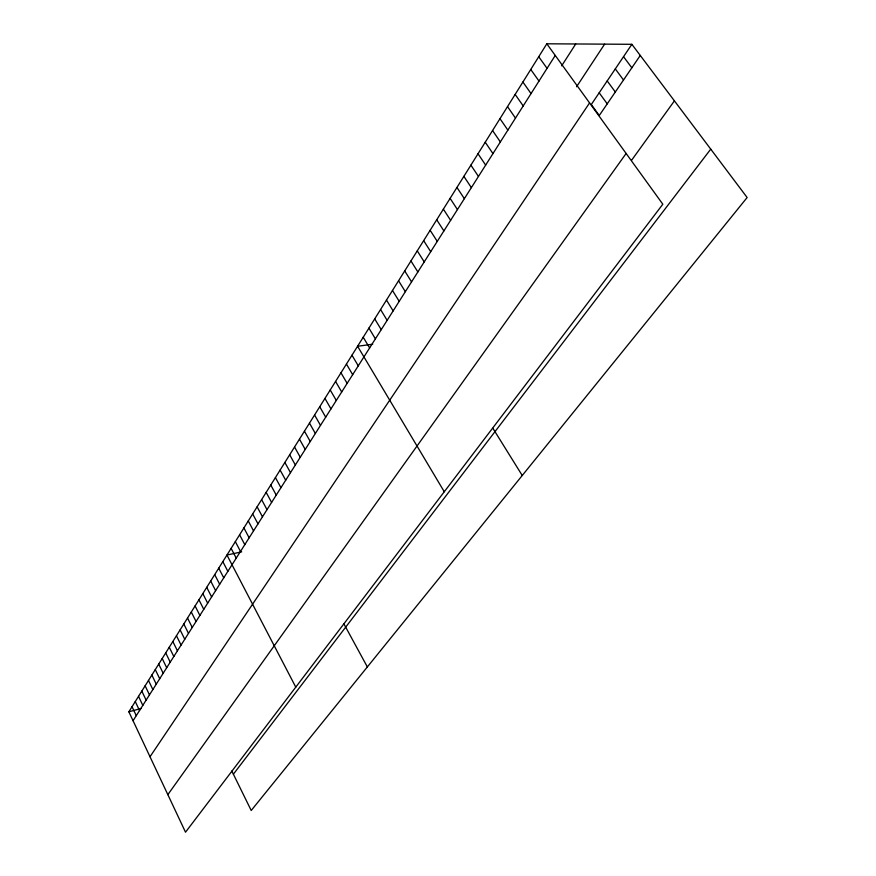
<?xml version="1.0" encoding="UTF-8"?>
<svg xmlns="http://www.w3.org/2000/svg" width="876" height="876" viewBox="0 0 876 876"><rect width="100%" height="100%" fill="white"/><g stroke="black" fill="none" stroke-linecap="round" stroke-linejoin="round"><path stroke-width="1.31" d="M546.821 43.8L662.825 204.218L185.515 832.2L128.86 711.816L546.821 43.8L631.87 44.304L747.14 197.527L251.215 810.486L231.822 771.022M133.053 720.74L555.242 55.451M561.669 65.853L575.718 43.975M576.561 86.757L604.615 44.15M150.004 756.765L589.57 102.919M631.87 44.304L591.3 104.518L599.25 115.522L640.268 55.462M167.842 794.652L626.121 153.475M631.607 160.242L674.421 100.86M233.377 774.198L710.743 149.139M128.86 711.816L141.069 708.487M241.656 551.847L226.95 555.034L295.781 687.123M372.683 344.235L357.583 346.25L444.274 491.754M623.526 56.688L631.837 67.813M615.302 68.897L623.515 79.99M607.188 80.931L615.313 91.991M599.184 92.812L607.232 103.839M538.729 56.732L547.062 68.35M530.746 69.478L538.992 81.063M522.895 82.037L531.042 93.59M515.143 94.422L523.213 105.941M507.511 106.62L515.482 118.107M499.977 118.654L507.872 130.108M492.553 130.524L500.36 141.934M485.238 142.23L492.958 153.607M478.011 153.76L485.654 165.104M470.894 165.148L478.46 176.448M463.875 176.372L471.354 187.639M456.944 187.442L464.357 198.677M450.111 198.37L457.447 209.572M443.365 209.145L450.625 220.314M436.708 219.788L443.891 230.914M430.138 230.279L437.255 241.371M423.655 240.637L430.707 251.697M417.261 250.864L424.236 261.891M410.943 260.96L417.863 271.943M404.712 270.925L411.556 281.875M492.903 428.32L522.249 475.493M398.558 280.758L405.336 291.675M392.481 290.471L399.204 301.344M386.48 300.063L393.138 310.903M380.556 309.524L387.148 320.331M374.709 318.875L381.235 329.65M368.927 328.117L375.399 338.848M363.222 337.238L369.628 347.936M351.977 355.207L358.273 365.84M346.436 364.066L352.678 374.654M340.972 372.804L347.148 383.36M335.563 381.443L341.695 391.966M330.219 389.984L336.296 400.463M324.941 398.416L330.964 408.873M319.729 406.749L325.697 417.173M314.572 414.994L320.496 425.375M309.48 423.13L315.349 433.478M304.443 431.178L310.257 441.493M299.461 439.139L305.231 449.421M294.544 447.001L300.26 457.25M289.682 454.775L295.354 464.992M284.864 462.462L290.493 472.635M280.112 470.073L285.696 480.212M275.414 477.584L280.944 487.691M270.761 485.019L276.247 495.082M343.797 623.679L367.351 666.943M266.162 492.367L271.604 502.408M261.617 499.638L267.016 509.635M257.117 506.821L262.471 516.796M252.66 513.938L257.982 523.87M248.269 520.968L253.536 530.878M243.911 527.932L249.145 537.798M239.608 534.82L244.798 544.653M235.337 541.631L240.495 551.431M231.122 548.365L236.235 558.132M222.822 561.636L227.859 571.338M218.737 568.163L223.741 577.832M214.697 574.623L219.657 584.259M210.7 581.018L215.616 590.632M206.736 587.347L211.62 596.928M202.816 593.61L207.667 603.159M198.94 599.808L203.758 609.324M195.096 605.951L199.881 615.434M191.296 612.028L196.038 621.478M187.53 618.04L192.238 627.468M183.807 623.997L188.482 633.392M180.117 629.899L184.759 639.25M176.459 635.735L181.069 645.064M172.846 641.517L177.423 650.813M169.265 647.244L173.809 656.507M165.717 652.905L170.229 662.147M162.202 658.522L166.692 667.731M158.72 664.085L163.177 673.261M155.282 669.592L159.706 678.736M151.866 675.046L156.256 684.167M148.482 680.444L152.851 689.543M145.131 685.798L149.468 694.865M141.813 691.098L146.128 700.132M138.528 696.354L142.81 705.355M135.276 701.556L139.525 710.535M132.046 706.713L136.273 715.659"/></g></svg>
